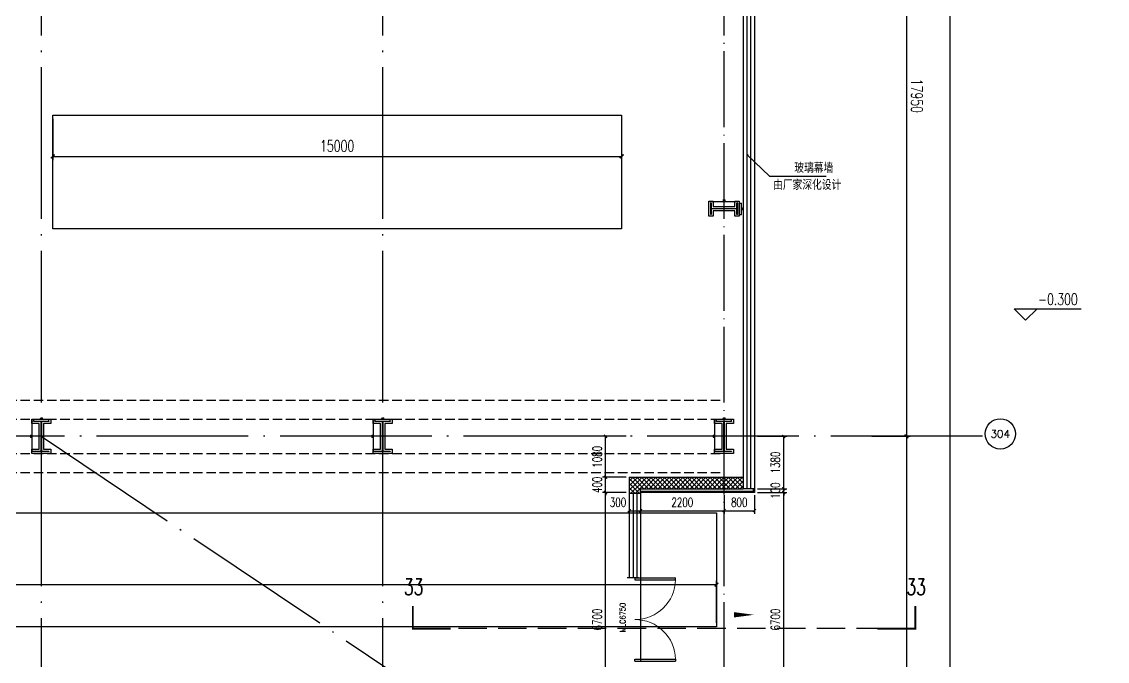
# Model space of a CAD drawing. Extents: x -1313754 to 847533, y 489853 to 941203.
# Drawn here: x -647372 to -618750, y 596840 to 613699 of the extents above; entities that cross this region are included whole.
import ezdxf
from ezdxf.enums import TextEntityAlignment as Align

# ---------------------------------------------------------------- set-up
doc = ezdxf.new("R2010")
doc.units = 0
doc.header["$LTSCALE"] = 1000
doc.header["$MEASUREMENT"] = 0
doc.linetypes.add('DASH', pattern=[0.35, 0.25, -0.1])
doc.linetypes.add('DOTE', pattern=[2.42, 2, -0.2, 0.02, -0.2])
doc.layers.get('Defpoints').update_dxf_attribs({"color": 210})
for name, color, linetype in [('10平面$0$WINDOW', 4, 'Continuous'), ('10平面$0$WINDOW_TEXT', 7, 'Continuous'), ('A-AXIS-D', 1, 'Continuous'), ('A-AXIS-DOTE', 14, 'DOTE'), ('A-AXIS-DP', 126, 'Continuous'), ('A-AXIS-SYMB', 3, 'Continuous'), ('A-CURTAIN', 134, 'Continuous'), ('A-HATCH-2', 251, 'Continuous'), ('A-SFCE', 30, 'Continuous'), ('A-WINDOW', 140, 'Continuous'), ('AS-COLN', 6, 'Continuous'), ('AS-WALL', 40, 'Continuous'), ('CURTWALL', 4, 'Continuous'), ('DIM_SYMB', 3, 'Continuous'), ('PUB_HATCH', 8, 'Continuous'), ('PUB_TEXT', 7, 'Continuous'), ('WINDOW', 4, 'Continuous'), ('建-标高', 3, 'Continuous')]:
    doc.layers.add(name, color=color, linetype=linetype)
doc.styles.add('10平面$0$_TCH_WINDOW', font='SIMPLEX', dxfattribs={"height": 3.5, "bigfont": 'GBCBIG'})
doc.styles.add('_TCH_AXIS', font='COMPLEX', dxfattribs={"bigfont": 'GBCBIG'})
doc.styles.add('_TCH_DIM', font='SIMPLEX', dxfattribs={"bigfont": 'GBCBIG'})
doc.styles.add('_TCH_DIM_T3', font='SIMPLEX', dxfattribs={"width": 0.705882, "bigfont": 'GBCBIG'})
doc.styles.add('_TCH_LABEL', font='COMPLEX', dxfattribs={"bigfont": 'GBCBIG'})
doc.styles.add('A-DIM_T3', font='SIMPLEX', dxfattribs={"width": 0.705882, "bigfont": 'GBCBIG'})
doc.styles.add('A-STANDARD', font='SIMPLEX', dxfattribs={"bigfont": 'GBCBIG'})
doc.dimstyles.new('_TCH_ARCH&&10', dxfattribs={"dimtxt": 29.75, "dimasz": 10, "dimexe": 10, "dimexo": 10, "dimgap": 12.625, "dimtad": 1, "dimdec": 0, "dimzin": 0, "dimdsep": 46, "dimtxsty": '_TCH_DIM_T3', "dimblk": 'ARCHTICK', "dimcen": 0.09, "dimclrt": 7, "dimazin": 2, "dimtfac": 1, "dimtdec": 0, "dimtix": 1, "dimtmove": 2, "dimatfit": 3, "dimfxl": 0, "dimtolj": 1, "dimtzin": 0, "dimarcsym": 0})
doc.dimstyles.new('_TCH_ARCH&&100', dxfattribs={"dimtxt": 297.5, "dimasz": 100, "dimexe": 100, "dimexo": 100, "dimgap": 126.25, "dimtad": 1, "dimdec": 0, "dimzin": 0, "dimdsep": 46, "dimtxsty": '_TCH_DIM_T3', "dimblk": 'ARCHTICK', "dimcen": 0.09, "dimclrt": 7, "dimazin": 2, "dimtfac": 1, "dimtdec": 0, "dimtix": 1, "dimtmove": 2, "dimatfit": 3, "dimfxl": 0, "dimtolj": 1, "dimtzin": 0, "dimarcsym": 0})
doc.dimstyles.new('_TCH_ARCH&&80', dxfattribs={"dimtxt": 238, "dimasz": 80, "dimexe": 80, "dimexo": 80, "dimgap": 101, "dimtad": 1, "dimdec": 0, "dimzin": 0, "dimdsep": 46, "dimtxsty": '_TCH_DIM_T3', "dimblk": 'ARCHTICK', "dimcen": 0.09, "dimclrt": 7, "dimazin": 2, "dimtfac": 1, "dimtdec": 0, "dimtix": 1, "dimtmove": 2, "dimatfit": 3, "dimfxl": 0, "dimtolj": 1, "dimtzin": 0, "dimarcsym": 0})
doc.dimstyles.new('A-DIM&&100', dxfattribs={"dimtxt": 297.5, "dimasz": 100, "dimexe": 100, "dimexo": 100, "dimgap": 126.25, "dimtad": 1, "dimdec": 0, "dimzin": 0, "dimdsep": 46, "dimtxsty": 'A-DIM_T3', "dimblk": 'ARCHTICK', "dimcen": 0.09, "dimclrt": 7, "dimazin": 2, "dimtfac": 1, "dimtdec": 0, "dimtix": 1, "dimtmove": 2, "dimatfit": 3, "dimfxl": 0, "dimtolj": 1, "dimtzin": 0, "dimarcsym": 0})
pattern_1 = [(45, (60, 0), (-60.000061, 60.000061), []), (135, (60, 0), (-60.000061, -60.000061), [])]

# ---------------------------------------------------------------- blocks, each defined once
blk = doc.blocks.new('_ArchTick')
at = {"color": 0, "linetype": 'ByBlock', "const_width": 0.4}
blk.add_lwpolyline([(-0.5, -0.5), (0.5, 0.5)], dxfattribs=at)
blk = doc.blocks.new('*D1327')
at = {"layer": 'A-AXIS-D', "color": 0, "lineweight": -2}
for p, q in [((95776, -184100), (96792, -184100)), ((96692, -184100), (96692, -202050)), ((95776, -202050), (96792, -202050))]:
    blk.add_line(p, q, dxfattribs=at)
at = {"layer": 'Defpoints', "color": 0}
for p in [(95676, -184100), (95676, -202050), (96692, -202050)]:
    blk.add_point(p, dxfattribs=at)
at = {"layer": 'A-AXIS-D', "color": 0, "lineweight": -2, "xscale": 100, "yscale": 100, "zscale": 100}
for p, rotation in [((96692, -184100), 90), ((96692, -202050), 270)]:
    blk.add_blockref('_ArchTick', p, dxfattribs=dict(at, rotation=rotation))
at = {"layer": 'A-AXIS-D', "color": 7, "insert": (96967, -193075), "char_height": 297.5, "attachment_point": 5, "rotation": 270, "style": 'A-DIM_T3'}
blk.add_mtext('\\A1;17950', dxfattribs=at)
blk = doc.blocks.new('*D1328')
at = {"layer": 'A-AXIS-D', "color": 0, "lineweight": -2}
for p, q in [((95776, -202050), (96792, -202050)), ((96692, -202050), (96692, -220000)), ((95776, -220000), (96792, -220000))]:
    blk.add_line(p, q, dxfattribs=at)
at = {"layer": 'Defpoints', "color": 0}
for p in [(95676, -202050), (95676, -220000), (96692, -220000)]:
    blk.add_point(p, dxfattribs=at)
at = {"layer": 'A-AXIS-D', "color": 0, "lineweight": -2, "xscale": 100, "yscale": 100, "zscale": 100}
for p, rotation in [((96692, -202050), 90), ((96692, -220000), 270)]:
    blk.add_blockref('_ArchTick', p, dxfattribs=dict(at, rotation=rotation))
at = {"layer": 'A-AXIS-D', "color": 7, "insert": (96967, -211025), "char_height": 297.5, "attachment_point": 5, "rotation": 270, "style": 'A-DIM_T3'}
blk.add_mtext('\\A1;17950', dxfattribs=at)
blk = doc.blocks.new('*D1406')
at = {"layer": 'A-AXIS-D', "color": 0, "lineweight": -2}
for p, q in [((96036, -183400), (97932, -183400)), ((97832, -183400), (97832, -256600)), ((96036, -256600), (97932, -256600))]:
    blk.add_line(p, q, dxfattribs=at)
at = {"layer": 'Defpoints', "color": 0}
for p in [(95936, -183400), (95936, -256600), (97832, -256600)]:
    blk.add_point(p, dxfattribs=at)
at = {"layer": 'A-AXIS-D', "color": 0, "lineweight": -2, "xscale": 100, "yscale": 100, "zscale": 100}
for p, rotation in [((97832, -183400), 90), ((97832, -256600), 270)]:
    blk.add_blockref('_ArchTick', p, dxfattribs=dict(at, rotation=rotation))
at = {"layer": 'A-AXIS-D', "color": 7, "insert": (98107, -220000), "char_height": 297.5, "attachment_point": 5, "rotation": 270, "style": '_TCH_DIM_T3'}
blk.add_mtext('\\A1;73200', dxfattribs=at)
blk = doc.blocks.new('4324324')
at = {"layer": 'A-HATCH-2', "linetype": 'DASH'}
for p, q in [((-294754.2, 603720.1), (-128854.2, 603720.1)), ((-294754.2, 603220.1), (-128854.2, 603220.1)), ((-294754.2, 602320), (-128854.2, 602320)), ((-294754.2, 601820), (-128854.2, 601820))]:
    blk.add_line(p, q, dxfattribs=at)
blk = doc.blocks.new('*D1767')
at = {"layer": 'A-AXIS-DP', "color": 0, "lineweight": -2}
for p, q in [((-165054, 621030), (-165054, 621079)), ((-165054, 621069), (-164654, 621069)), ((-164654, 621030), (-164654, 621079))]:
    blk.add_line(p, q, dxfattribs=at)
at = {"layer": 'Defpoints', "color": 0}
for p in [(-165054, 621020), (-164654, 621069), (-164654, 621020)]:
    blk.add_point(p, dxfattribs=at)
at = {"layer": 'A-AXIS-DP', "color": 0, "lineweight": -2, "xscale": 10, "yscale": 10, "zscale": 10, "rotation": 180}
blk.add_blockref('_ArchTick', (-165054, 621069), dxfattribs=at)
at = {"layer": 'A-AXIS-DP', "color": 0, "lineweight": -2, "xscale": 10, "yscale": 10, "zscale": 10}
blk.add_blockref('_ArchTick', (-164654, 621069), dxfattribs=at)
at = {"layer": 'A-AXIS-DP', "color": 7, "insert": (-164854, 621096), "char_height": 29.8, "attachment_point": 5, "style": '_TCH_DIM_T3'}
blk.add_mtext('\\A1;400', dxfattribs=at)
blk = doc.blocks.new('*D1768')
at = {"layer": 'A-AXIS-DP', "color": 0, "lineweight": -2}
for p, q in [((-165064, 621020), (-165105, 621020)), ((-165095, 620220), (-165095, 621020)), ((-165064, 620220), (-165105, 620220))]:
    blk.add_line(p, q, dxfattribs=at)
at = {"layer": 'Defpoints', "color": 0}
for p in [(-165095, 621020), (-165054, 621020), (-165054, 620220)]:
    blk.add_point(p, dxfattribs=at)
at = {"layer": 'A-AXIS-DP', "color": 0, "lineweight": -2, "xscale": 10, "yscale": 10, "zscale": 10}
for p, rotation in [((-165095, 621020), 90), ((-165095, 620220), 270)]:
    blk.add_blockref('_ArchTick', p, dxfattribs=dict(at, rotation=rotation))
at = {"layer": 'A-AXIS-DP', "color": 7, "insert": (-165123, 620620), "char_height": 29.8, "attachment_point": 5, "rotation": 90, "style": '_TCH_DIM_T3'}
blk.add_mtext('\\A1;800', dxfattribs=at)
blk = doc.blocks.new('*D1765')
at = {"layer": 'A-AXIS-DP', "color": 0, "lineweight": -2}
for p, q in [((-195790, 766880), (-195790, 766929)), ((-195790, 766919), (-195490, 766919)), ((-195490, 766880), (-195490, 766929))]:
    blk.add_line(p, q, dxfattribs=at)
at = {"layer": 'Defpoints', "color": 0}
for p in [(-195790, 766870), (-195490, 766919), (-195490, 766870)]:
    blk.add_point(p, dxfattribs=at)
at = {"layer": 'A-AXIS-DP', "color": 0, "lineweight": -2, "xscale": 10, "yscale": 10, "zscale": 10, "rotation": 180}
blk.add_blockref('_ArchTick', (-195790, 766919), dxfattribs=at)
at = {"layer": 'A-AXIS-DP', "color": 0, "lineweight": -2, "xscale": 10, "yscale": 10, "zscale": 10}
blk.add_blockref('_ArchTick', (-195490, 766919), dxfattribs=at)
at = {"layer": 'A-AXIS-DP', "color": 7, "insert": (-195640, 766946), "char_height": 29.8, "attachment_point": 5, "style": '_TCH_DIM_T3'}
blk.add_mtext('\\A1;300', dxfattribs=at)
blk = doc.blocks.new('*D1766')
at = {"layer": 'A-AXIS-DP', "color": 0, "lineweight": -2}
for p, q in [((-195800, 766820), (-195841, 766820)), ((-195831, 766120), (-195831, 766820)), ((-195800, 766120), (-195841, 766120))]:
    blk.add_line(p, q, dxfattribs=at)
at = {"layer": 'Defpoints', "color": 0}
for p in [(-195831, 766820), (-195790, 766820), (-195790, 766120)]:
    blk.add_point(p, dxfattribs=at)
at = {"layer": 'A-AXIS-DP', "color": 0, "lineweight": -2, "xscale": 10, "yscale": 10, "zscale": 10}
for p, rotation in [((-195831, 766820), 90), ((-195831, 766120), 270)]:
    blk.add_blockref('_ArchTick', p, dxfattribs=dict(at, rotation=rotation))
at = {"layer": 'A-AXIS-DP', "color": 7, "insert": (-195859, 766470), "char_height": 29.8, "attachment_point": 5, "rotation": 90, "style": '_TCH_DIM_T3'}
blk.add_mtext('\\A1;700', dxfattribs=at)
blk = doc.blocks.new('*D2321')
at = {"layer": 'A-AXIS-DP', "color": 0, "lineweight": -2}
for p, q in [((-144054, 715580), (-144054, 714490)), ((-129054, 715580), (-129054, 714490)), ((-144054, 714590), (-129054, 714590))]:
    blk.add_line(p, q, dxfattribs=at)
at = {"layer": 'Defpoints', "color": 0}
for p in [(-144054, 715680), (-129054, 715680), (-129054, 714590)]:
    blk.add_point(p, dxfattribs=at)
at = {"layer": 'A-AXIS-DP', "color": 0, "lineweight": -2, "xscale": 100, "yscale": 100, "zscale": 100, "rotation": 180}
blk.add_blockref('_ArchTick', (-144054, 714590), dxfattribs=at)
at = {"layer": 'A-AXIS-DP', "color": 0, "lineweight": -2, "xscale": 100, "yscale": 100, "zscale": 100}
blk.add_blockref('_ArchTick', (-129054, 714590), dxfattribs=at)
at = {"layer": 'A-AXIS-DP', "color": 7, "insert": (-136554, 714865), "char_height": 297.5, "attachment_point": 5, "style": '_TCH_DIM_T3'}
blk.add_mtext('\\A1;15000', dxfattribs=at)
blk = doc.blocks.new('*D2322')
at = {"layer": 'A-AXIS-DP', "color": 0, "lineweight": -2}
for p, q in [((-179054, 719270), (-179054, 720380)), ((-179054, 720280), (-129054, 720280)), ((-129054, 719270), (-129054, 720380))]:
    blk.add_line(p, q, dxfattribs=at)
at = {"layer": 'Defpoints', "color": 0}
for p in [(-129054, 720280), (-179054, 719170), (-129054, 719170)]:
    blk.add_point(p, dxfattribs=at)
at = {"layer": 'A-AXIS-DP', "color": 0, "lineweight": -2, "xscale": 100, "yscale": 100, "zscale": 100, "rotation": 180}
blk.add_blockref('_ArchTick', (-179054, 720280), dxfattribs=at)
at = {"layer": 'A-AXIS-DP', "color": 0, "lineweight": -2, "xscale": 100, "yscale": 100, "zscale": 100}
blk.add_blockref('_ArchTick', (-129054, 720280), dxfattribs=at)
at = {"layer": 'A-AXIS-DP', "color": 7, "insert": (-154054, 720555), "char_height": 297.5, "attachment_point": 5, "style": '_TCH_DIM_T3'}
blk.add_mtext('\\A1;50000', dxfattribs=at)
blk = doc.blocks.new('*D307')
at = {"layer": 'A-AXIS-DP', "color": 0, "lineweight": -2}
for p, q in [((-627974, 601290), (-627200, 601290)), ((-627280, 594590), (-627280, 601290)), ((-627974, 594590), (-627200, 594590))]:
    blk.add_line(p, q, dxfattribs=at)
at = {"layer": 'Defpoints', "color": 0}
for p in [(-628054, 601290), (-627280, 601290), (-628054, 594590)]:
    blk.add_point(p, dxfattribs=at)
at = {"layer": 'A-AXIS-DP', "color": 0, "lineweight": -2, "xscale": 80, "yscale": 80, "zscale": 80}
for p, rotation in [((-627280, 601290), 90), ((-627280, 594590), 270)]:
    blk.add_blockref('_ArchTick', p, dxfattribs=dict(at, rotation=rotation))
at = {"layer": 'A-AXIS-DP', "color": 7, "insert": (-627500, 597940), "char_height": 238, "attachment_point": 5, "rotation": 90, "style": '_TCH_DIM_T3'}
blk.add_mtext('\\A1;6700', dxfattribs=at)
blk = doc.blocks.new('*D308')
at = {"layer": 'A-AXIS-DP', "color": 0, "lineweight": -2}
for p, q in [((-627974, 601390), (-627200, 601390)), ((-627280, 601390), (-627280, 601470)), ((-627280, 601290), (-627280, 601390)), ((-627974, 601290), (-627200, 601290)), ((-627280, 601290), (-627280, 601210))]:
    blk.add_line(p, q, dxfattribs=at)
at = {"layer": 'Defpoints', "color": 0}
for p in [(-628054, 601390), (-627280, 601390), (-628054, 601290)]:
    blk.add_point(p, dxfattribs=at)
at = {"layer": 'A-AXIS-DP', "color": 0, "lineweight": -2, "xscale": 80, "yscale": 80, "zscale": 80}
for p, rotation in [((-627280, 601390), 270), ((-627280, 601290), 90)]:
    blk.add_blockref('_ArchTick', p, dxfattribs=dict(at, rotation=rotation))
at = {"layer": 'A-AXIS-DP', "color": 7, "insert": (-627500, 601340), "char_height": 238, "attachment_point": 5, "rotation": 90, "style": '_TCH_DIM_T3'}
blk.add_mtext('\\A1;100', dxfattribs=at)
blk = doc.blocks.new('*D309')
at = {"layer": 'A-AXIS-DP', "color": 0, "lineweight": -2}
for p, q in [((-627974, 602770), (-627200, 602770)), ((-627280, 601390), (-627280, 602770)), ((-627974, 601390), (-627200, 601390))]:
    blk.add_line(p, q, dxfattribs=at)
at = {"layer": 'Defpoints', "color": 0}
for p in [(-628054, 602770), (-627280, 602770), (-628054, 601390)]:
    blk.add_point(p, dxfattribs=at)
at = {"layer": 'A-AXIS-DP', "color": 0, "lineweight": -2, "xscale": 80, "yscale": 80, "zscale": 80}
for p, rotation in [((-627280, 602770), 90), ((-627280, 601390), 270)]:
    blk.add_blockref('_ArchTick', p, dxfattribs=dict(at, rotation=rotation))
at = {"layer": 'A-AXIS-DP', "color": 7, "insert": (-627500, 602080), "char_height": 238, "attachment_point": 5, "rotation": 90, "style": '_TCH_DIM_T3'}
blk.add_mtext('\\A1;1380', dxfattribs=at)
blk = doc.blocks.new('*D345')
at = {"layer": 'A-AXIS-DP', "color": 0, "lineweight": -2}
for p, q in [((-631435, 602770), (-632060, 602770)), ((-631980, 601690), (-631980, 602770)), ((-631435, 601690), (-632060, 601690))]:
    blk.add_line(p, q, dxfattribs=at)
at = {"layer": 'Defpoints', "color": 0}
for p in [(-631980, 602770), (-631355, 602770), (-631355, 601690)]:
    blk.add_point(p, dxfattribs=at)
at = {"layer": 'A-AXIS-DP', "color": 0, "lineweight": -2, "xscale": 80, "yscale": 80, "zscale": 80}
for p, rotation in [((-631980, 602770), 90), ((-631980, 601690), 270)]:
    blk.add_blockref('_ArchTick', p, dxfattribs=dict(at, rotation=rotation))
at = {"layer": 'A-AXIS-DP', "color": 7, "insert": (-632200, 602230), "char_height": 238, "attachment_point": 5, "rotation": 90, "style": '_TCH_DIM_T3'}
blk.add_mtext('\\A1;1080', dxfattribs=at)
blk = doc.blocks.new('*D346')
at = {"layer": 'A-AXIS-DP', "color": 0, "lineweight": -2}
for p, q in [((-631435, 601690), (-632060, 601690)), ((-631980, 601690), (-631980, 601770)), ((-631980, 601290), (-631980, 601690)), ((-631435, 601290), (-632060, 601290)), ((-631980, 601290), (-631980, 601210))]:
    blk.add_line(p, q, dxfattribs=at)
at = {"layer": 'Defpoints', "color": 0}
for p in [(-631980, 601690), (-631355, 601690), (-631355, 601290)]:
    blk.add_point(p, dxfattribs=at)
at = {"layer": 'A-AXIS-DP', "color": 0, "lineweight": -2, "xscale": 80, "yscale": 80, "zscale": 80}
for p, rotation in [((-631980, 601690), 270), ((-631980, 601290), 90)]:
    blk.add_blockref('_ArchTick', p, dxfattribs=dict(at, rotation=rotation))
at = {"layer": 'A-AXIS-DP', "color": 7, "insert": (-632200, 601490), "char_height": 238, "attachment_point": 5, "rotation": 90, "style": '_TCH_DIM_T3'}
blk.add_mtext('\\A1;400', dxfattribs=at)
blk = doc.blocks.new('*D347')
at = {"layer": 'A-AXIS-DP', "color": 0, "lineweight": -2}
for p, q in [((-631435, 601290), (-632060, 601290)), ((-631980, 594590), (-631980, 601290)), ((-631435, 594590), (-632060, 594590))]:
    blk.add_line(p, q, dxfattribs=at)
at = {"layer": 'Defpoints', "color": 0}
for p in [(-631980, 601290), (-631355, 601290), (-631355, 594590)]:
    blk.add_point(p, dxfattribs=at)
at = {"layer": 'A-AXIS-DP', "color": 0, "lineweight": -2, "xscale": 80, "yscale": 80, "zscale": 80}
for p, rotation in [((-631980, 601290), 90), ((-631980, 594590), 270)]:
    blk.add_blockref('_ArchTick', p, dxfattribs=dict(at, rotation=rotation))
at = {"layer": 'A-AXIS-DP', "color": 7, "insert": (-632200, 597940), "char_height": 238, "attachment_point": 5, "rotation": 90, "style": '_TCH_DIM_T3'}
blk.add_mtext('\\A1;6700', dxfattribs=at)
blk = doc.blocks.new('*D349')
at = {"layer": 'A-AXIS-DP', "color": 0, "lineweight": -2}
for p, q in [((-628854, 601220), (-628854, 600730)), ((-628054, 601220), (-628054, 600730)), ((-628854, 600810), (-628054, 600810))]:
    blk.add_line(p, q, dxfattribs=at)
at = {"layer": 'Defpoints', "color": 0}
for p in [(-628854, 601300), (-628054, 601300), (-628054, 600810)]:
    blk.add_point(p, dxfattribs=at)
at = {"layer": 'A-AXIS-DP', "color": 0, "lineweight": -2, "xscale": 80, "yscale": 80, "zscale": 80, "rotation": 180}
blk.add_blockref('_ArchTick', (-628854, 600810), dxfattribs=at)
at = {"layer": 'A-AXIS-DP', "color": 0, "lineweight": -2, "xscale": 80, "yscale": 80, "zscale": 80}
blk.add_blockref('_ArchTick', (-628054, 600810), dxfattribs=at)
at = {"layer": 'A-AXIS-DP', "color": 7, "insert": (-628454, 601030), "char_height": 238, "attachment_point": 5, "style": '_TCH_DIM_T3'}
blk.add_mtext('\\A1;800', dxfattribs=at)
blk = doc.blocks.new('*D350')
at = {"layer": 'A-AXIS-DP', "color": 0, "lineweight": -2}
for p, q in [((-631054, 601220), (-631054, 600730)), ((-628854, 601220), (-628854, 600730)), ((-631054, 600810), (-628854, 600810))]:
    blk.add_line(p, q, dxfattribs=at)
at = {"layer": 'Defpoints', "color": 0}
for p in [(-631054, 601300), (-628854, 601300), (-628854, 600810)]:
    blk.add_point(p, dxfattribs=at)
at = {"layer": 'A-AXIS-DP', "color": 0, "lineweight": -2, "xscale": 80, "yscale": 80, "zscale": 80, "rotation": 180}
blk.add_blockref('_ArchTick', (-631054, 600810), dxfattribs=at)
at = {"layer": 'A-AXIS-DP', "color": 0, "lineweight": -2, "xscale": 80, "yscale": 80, "zscale": 80}
blk.add_blockref('_ArchTick', (-628854, 600810), dxfattribs=at)
at = {"layer": 'A-AXIS-DP', "color": 7, "insert": (-629954, 601030), "char_height": 238, "attachment_point": 5, "style": '_TCH_DIM_T3'}
blk.add_mtext('\\A1;2200', dxfattribs=at)
blk = doc.blocks.new('*D351')
at = {"layer": 'A-AXIS-DP', "color": 0, "lineweight": -2}
for p, q in [((-631355, 601220), (-631355, 600730)), ((-631054, 601220), (-631054, 600730)), ((-631355, 600810), (-631054, 600810))]:
    blk.add_line(p, q, dxfattribs=at)
at = {"layer": 'Defpoints', "color": 0}
for p in [(-631355, 601300), (-631054, 601300), (-631054, 600810)]:
    blk.add_point(p, dxfattribs=at)
at = {"layer": 'A-AXIS-DP', "color": 0, "lineweight": -2, "xscale": 80, "yscale": 80, "zscale": 80, "rotation": 180}
blk.add_blockref('_ArchTick', (-631355, 600810), dxfattribs=at)
at = {"layer": 'A-AXIS-DP', "color": 0, "lineweight": -2, "xscale": 80, "yscale": 80, "zscale": 80}
blk.add_blockref('_ArchTick', (-631054, 600810), dxfattribs=at)
at = {"layer": 'A-AXIS-DP', "color": 7, "insert": (-631651, 601030), "char_height": 238, "attachment_point": 5, "style": '_TCH_DIM_T3'}
blk.add_mtext('\\A1;300', dxfattribs=at)
blk = doc.blocks.new('10平面$0$$DorLib2D$00000002')
for p, q in [((-0.5, 0), (-0.5, 0.4875)), ((-0.475, 0.4875), (-0.5, 0.4875)), ((-0.475, 0), (-0.475, 0.4875)), ((0.475, 0), (0.475, 0.4875)), ((0.475, 0.4875), (0.5, 0.4875)), ((0.5, 0), (0.5, 0.4875)), ((-0.5, 0), (-0.475, 0)), ((0.5, 0), (0.475, 0))]:
    blk.add_line(p, q)
at = {"lineweight": 13}
for centre, start, end in [((-0.4875, 0), 0, 88.53072), ((0.4875, 0), 91.46928, 180)]:
    blk.add_arc(centre, 0.4875, start, end, dxfattribs=at)
blk = doc.blocks.new('dote')
at = {"layer": 'A-AXIS-D'}
blk.add_circle((99166, -201985.7), 400, dxfattribs=at)
at = {"layer": 'A-AXIS-DOTE'}
blk.add_line((91882.2, -264080), (91882.2, 36662.3), dxfattribs=at)
at = {"layer": 'A-AXIS-DOTE', "ltscale": 2}
for p, q in [((73882.2, -264080), (73882.2, -167560.7)), ((82882.2, -264080), (82882.2, -167560.7)), ((98696.4, -202050), (-97273.6, -202050)), ((73878.2, -202050), (103882.2, -222150))]:
    blk.add_line(p, q, dxfattribs=at)
at = {"layer": 'DIM_SYMB', "linetype": 'DASH', "ltscale": 3}
blk.add_line((96126.4, -207120), (84476.4, -207120), dxfattribs=at)
at = {"layer": 'DIM_SYMB', "const_width": 50}
for points in [[(83676.4, -206520), (83676.4, -207120), (84676.4, -207120)], [(95926.4, -207120), (96926.4, -207120), (96926.4, -206520)]]:
    blk.add_lwpolyline(points, dxfattribs=at)
at = {"layer": 'PUB_TEXT', "style": '_TCH_AXIS'}
blk.add_text('304', height=199.75, dxfattribs=at).set_placement((98904.4, -202085.6), (99427.5, -202085.6), align=Align.FIT)
at = {"layer": 'PUB_TEXT', "style": '_TCH_LABEL', "width": 0.705882}
for p in [(83440.7, -206232.5), (96690.7, -206232.5)]:
    blk.add_text('33', height=425, dxfattribs=at).set_placement(p)
at = {"layer": 'A-AXIS-D'}
for base, p1, p2, dimstyle, picture, middle in [((97831.9, -256600.1), (95936.4, -183400), (95936.4, -256600.1), '_TCH_ARCH&&100', '*D1406', (98106.9, -220000)), ((96692.2, -202050), (95676.4, -184100), (95676.4, -202050), 'A-DIM&&100', '*D1327', (96967.2, -193075)), ((96692.2, -220000), (95676.4, -202050), (95676.4, -220000), 'A-DIM&&100', '*D1328', (96967.2, -211025))]:
    dim = blk.add_linear_dim(base=base, p1=p1, p2=p2, angle=270, dimstyle=dimstyle, override={"dimgap": 0}, dxfattribs=at)
    dim.commit()
    dim.dimension.update_dxf_attribs({"geometry": picture, "text_midpoint": middle, "dimtype": 161, "text_rotation": 270})
blk = doc.blocks.new('w42343243')
at = {"layer": 'A-HATCH-2'}
blk.add_lwpolyline([(-165104.2, 621070), (-164604.2, 621070), (-164604.2, 620958), (-164800.2, 620958), (-164800.2, 620282), (-164604.2, 620282), (-164604.2, 620170), (-165104.2, 620170), (-165104.2, 620282), (-164908.2, 620282), (-164908.2, 620958), (-165104.2, 620958)], close=True, dxfattribs=at)
at = {"layer": 'AS-COLN', "color": 3}
blk.add_lwpolyline([(-165054.2, 621020), (-164654.2, 621020), (-164654.2, 621008), (-164850.2, 621008), (-164850.2, 620232), (-164654.2, 620232), (-164654.2, 620220), (-165054.2, 620220), (-165054.2, 620232), (-164858.2, 620232), (-164858.2, 621008), (-165054.2, 621008)], close=True, dxfattribs=at)
at = {"layer": 'A-AXIS-DP'}
for p1, p2, distance, picture, middle in [((-165054.2, 621020), (-164654.2, 621020), 48.8, '*D1767', (-164854.2, 621096.2)), ((-165054.2, 620220), (-165054.2, 621020), 41.2, '*D1768', (-165122.9, 620620))]:
    dim = blk.add_aligned_dim(p1=p1, p2=p2, distance=distance, dimstyle='_TCH_ARCH&&10', dxfattribs=at)
    dim.commit()
    dim.dimension.update_dxf_attribs({"geometry": picture, "text_midpoint": middle})
blk = doc.blocks.new('nt66')
at = {"layer": 'A-HATCH-2'}
blk.add_lwpolyline([(-195840, 766870), (-195440, 766870), (-195440, 766758), (-195586, 766758), (-195586, 766182), (-195440, 766182), (-195440, 766070), (-195840, 766070), (-195840, 766182), (-195694, 766182), (-195694, 766758), (-195840, 766758)], close=True, dxfattribs=at)
at = {"layer": 'AS-COLN'}
blk.add_lwpolyline([(-195790, 766820), (-195490, 766820), (-195490, 766808), (-195636, 766808), (-195636, 766132), (-195490, 766132), (-195490, 766120), (-195790, 766120), (-195790, 766132), (-195644, 766132), (-195644, 766808), (-195790, 766808)], close=True, dxfattribs=at)
at = {"layer": 'A-AXIS-DP'}
for p1, p2, distance, picture, middle in [((-195790, 766120), (-195790, 766820), 41.2, '*D1766', (-195858.7, 766470)), ((-195790, 766870), (-195490, 766870), 48.8, '*D1765', (-195640, 766946.2))]:
    dim = blk.add_aligned_dim(p1=p1, p2=p2, distance=distance, dimstyle='_TCH_ARCH&&10', dxfattribs=at)
    dim.commit()
    dim.dimension.update_dxf_attribs({"geometry": picture, "text_midpoint": middle})
blk = doc.blocks.new('42343')
at = {"rotation": 270}
blk.add_blockref('nt66', (-895324, 413130), dxfattribs=at)
at = {"layer": 'A-WINDOW'}
for p in [(18000, -17850), (27000, -17850), (36000, -17850)]:
    blk.add_blockref('w42343243', p, dxfattribs=at)
blk = doc.blocks.new('w42332')
at = {"layer": 'A-SFCE', "color": 5}
blk.add_lwpolyline([(-144054.2, 715680), (-129054.2, 715680), (-129054.2, 712680), (-144054.2, 712680)], close=True, dxfattribs=at)
at = {"layer": 'A-AXIS-DP', "color": 1}
dim = blk.add_aligned_dim(p1=(-144054.2, 715680), p2=(-129054.2, 715680), distance=-1090, dimstyle='_TCH_ARCH&&100', dxfattribs=at)
dim.commit()
dim.dimension.update_dxf_attribs({"geometry": '*D2321', "text_midpoint": (-136554.2, 714865)})
blk = doc.blocks.new('w42342132')
at = {"layer": 'A-SFCE', "color": 5}
blk.add_lwpolyline([(-179054.2, 722170), (-129054.2, 722170), (-129054.2, 719170), (-179054.2, 719170)], close=True, dxfattribs=at)
at = {"layer": 'A-AXIS-DP', "color": 1}
dim = blk.add_aligned_dim(p1=(-179054.2, 719170), p2=(-129054.2, 719170), distance=1110, dimstyle='_TCH_ARCH&&100', dxfattribs=at)
dim.commit()
dim.dimension.update_dxf_attribs({"geometry": '*D2322', "text_midpoint": (-154054.2, 720555)})
blk = doc.blocks.new('4234324333332222')
at = {"layer": 'A-SFCE'}
for name, p in [('w42332', (-2500, -68850)), ('w42342132', (0, -85830))]:
    blk.add_blockref(name, p, dxfattribs=at)

msp = doc.modelspace()

# ---------------------------------------------------------------- hatches: boundary and pattern name
at = {"layer": 'PUB_HATCH'}
h = msp.add_hatch(dxfattribs=at)
h.set_pattern_fill('多孔材料', color=256, scale=30, style=0)
h.set_pattern_definition(pattern_1)
h.paths.add_polyline_path([(-631354.6, 601690), (-631054.6, 601390), (-628354.2, 601390), (-628354.2, 601690)])
h = msp.add_hatch(dxfattribs=at)
h.set_pattern_fill('多孔材料', color=256, scale=30, style=0)
h.set_pattern_definition(pattern_1)
h.paths.add_polyline_path([(-631354.6, 601690), (-631354.6, 601270), (-631054.6, 601270), (-631054.6, 601390)])

# ---------------------------------------------------------------- linework, layer by layer
at = {"layer": '10平面$0$WINDOW'}
msp.add_line((-631054.6, 599040), (-631054.6, 596840), dxfattribs=at)
at = {"layer": 'A-AXIS-SYMB'}
for p, q in [((-628235.2, 610178.2), (-627660, 609630)), ((-627660, 609630), (-626160, 609630))]:
    msp.add_line(p, q, dxfattribs=at)
at = {"layer": 'A-AXIS-SYMB', "const_width": 32}
msp.add_lwpolyline([(-628246.8, 610189.2, 1), (-628223.6, 610167.1, 1)], format="xyb", close=True, dxfattribs=at)
at = {"layer": 'A-AXIS-SYMB'}
msp.add_lwpolyline([(-629527.7, 598065.8, 0, 0, 0), (-628067.7, 598065.8, 0, 140, 0), (-628592.7, 598065.8, 0, 0, 0)], format="xyseb", dxfattribs=at)
at = {"layer": 'A-CURTAIN'}
for points in [[(-628054.2, 601390), (-628054.2, 601290), (-631054.2, 601290)], [(-628084.2, 601390), (-628084.2, 601320), (-631054.2, 601320)]]:
    msp.add_lwpolyline(points, dxfattribs=at)
at = {"layer": 'AS-WALL'}
for p, q in [((-631354.6, 601690), (-628354.2, 601690)), ((-631354.6, 601690), (-631354.6, 601270)), ((-631054.6, 601390), (-628354.2, 601390)), ((-631054.6, 601270), (-631054.6, 601390)), ((-631354.6, 601270), (-631054.6, 601270))]:
    msp.add_line(p, q, dxfattribs=at)
at = {"layer": 'CURTWALL'}
for p, q in [((-628354.2, 620720), (-628354.2, 601540)), ((-628254.2, 620720), (-628254.2, 601540)), ((-628154.2, 620720), (-628154.2, 601540)), ((-628054.2, 620720), (-628054.2, 601540)), ((-628354.2, 601540), (-628354.2, 601390)), ((-628054.2, 601390), (-628354.2, 601390)), ((-628254.2, 601540), (-628254.2, 601390)), ((-628154.2, 601540), (-628154.2, 601390)), ((-628054.2, 601540), (-628054.2, 601390))]:
    msp.add_line(p, q, dxfattribs=at)
at = {"layer": 'WINDOW'}
for p, q in [((-631354.6, 601270), (-631354.6, 599040)), ((-631254.6, 601270), (-631254.6, 599040)), ((-631154.6, 601270), (-631154.6, 599040)), ((-631054.6, 601270), (-631054.6, 599040)), ((-631108.8, 599040), (-631409.1, 599040))]:
    msp.add_line(p, q, dxfattribs=at)
at = {"layer": '建-标高'}
for p, q in [((-620903, 605829.1), (-621203, 606129.1)), ((-621203, 606129.1), (-619443, 606129.1)), ((-620903, 605829.1), (-620603, 606129.1))]:
    msp.add_line(p, q, dxfattribs=at)

# ---------------------------------------------------------------- block references
at = {"layer": '10平面$0$WINDOW'}
ref = msp.add_blockref('10平面$0$$DorLib2D$00000002', (-631204.6, 597940), dxfattribs=dict(at, xscale=-2200, yscale=2200, zscale=300, rotation=270.0000000014832))
ref.add_attrib('A', 'MLC6750', (-631455.6, 597600), dxfattribs={"layer": '10平面$0$WINDOW_TEXT', "ltscale": 500, "height": 148.75, "rotation": 90, "style": '10平面$0$_TCH_WINDOW', "width": 0.705882})
at = {"layer": 'A-SFCE'}
msp.add_blockref('4234324333332222', (-500000, -35590), dxfattribs=at)
at = {"layer": 'A-WINDOW'}
for name in ['42343', '4324324']:
    msp.add_blockref(name, (-500000, 0), dxfattribs=at)
at = {"layer": 'AS-WALL'}
msp.add_blockref('dote', (-720736.4, 804820), dxfattribs=at)

# ---------------------------------------------------------------- texts
at = {"layer": 'PUB_TEXT', "style": '_TCH_DIM'}
for s, p in [('玻璃幕墙', (-627000.6, 609714)), ('由厂家深化设计', (-627560.6, 609266))]:
    msp.add_text(s, height=270.07, dxfattribs=at).set_placement(p)
at = {"layer": 'PUB_TEXT', "style": 'A-STANDARD', "width": 0.705882}
msp.add_text('-0.300', height=297.5, dxfattribs=at).set_placement((-620573, 606234.1))

# ---------------------------------------------------------------- dimensions: what is measured, and where the dimension line sits
at = {"layer": 'A-AXIS-DP'}
for p1, p2, distance, picture, middle in [((-631354.6, 601690), (-631354.6, 602770), 625.4, '*D345', (-632200, 602230)), ((-628054.2, 601390), (-628054.2, 602770), -774.2, '*D309', (-627500, 602080)), ((-631354.6, 601290), (-631354.6, 601690), 625.4, '*D346', (-632200, 601490)), ((-628054.2, 601290), (-628054.2, 601390), -774.2, '*D308', (-627500, 601340)), ((-631354.6, 594590), (-631354.6, 601290), 625.4, '*D347', (-632200, 597940)), ((-631054.2, 601300), (-628854.2, 601300), -490, '*D350', (-629954.2, 601030)), ((-628854.2, 601300), (-628054.2, 601300), -490, '*D349', (-628454.2, 601030)), ((-628054.2, 594590), (-628054.2, 601290), -774.2, '*D307', (-627500, 597940))]:
    dim = msp.add_aligned_dim(p1=p1, p2=p2, distance=distance, dimstyle='_TCH_ARCH&&80', dxfattribs=at)
    dim.commit()
    dim.dimension.update_dxf_attribs({"geometry": picture, "text_midpoint": middle})
dim = msp.add_linear_dim(base=(-631054.2, 600810), p1=(-631354.6, 601300), p2=(-631054.2, 601300), angle=0, dimstyle='_TCH_ARCH&&80', dxfattribs=at)
dim.commit()
dim.dimension.update_dxf_attribs({"geometry": '*D351', "text_midpoint": (-631650.6, 601030), "dimtype": 129})

doc.saveas('drawing.dxf')
